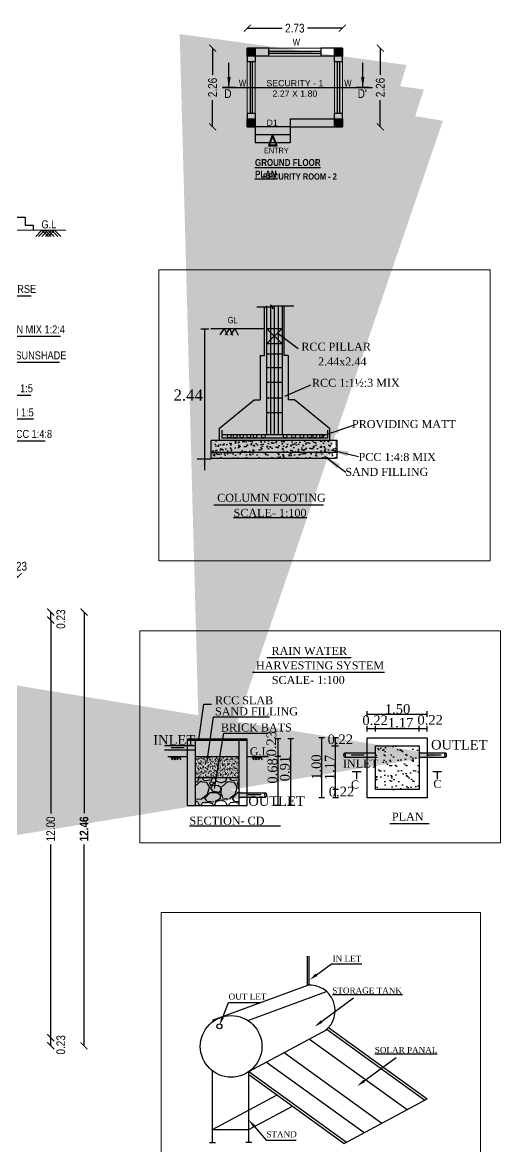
# Model space of a CAD drawing. Header units: metres. Extents: x -488 to 4759, y 38 to 2071.
# Drawn here: x 1214.45 to 1228.18, y 155.38 to 187.67 of the extents above; entities that cross this region are included whole.
import ezdxf
from ezdxf.lldxf.tags import DXFTag

# ---------------------------------------------------------------- set-up
doc = ezdxf.new("R2010")
doc.units = ezdxf.units.M
doc.header["$MEASUREMENT"] = 0
doc.linetypes.add('HIDDEN2', pattern=[0.1875, 0.125, -0.0625])
doc.layers.add('0 @ 1', color=7, linetype='Continuous')
doc.styles.add('1', font='times.ttf', dxfattribs={"height": 6})
doc.styles.add('2', font='swissc.ttf', dxfattribs={"height": 0.23})
doc.styles.add('CODE', font='swissc.ttf', dxfattribs={"height": 0.25})
doc.styles.add('dd', font='romand.shx', dxfattribs={"width": 0.8, "height": 40})
doc.styles.add('Dutch-RO- S.B', font='romantic.ttf')
doc.styles.add('sa1', font='', dxfattribs={"height": 72})
doc.styles.get("Standard").update_dxf_attribs({"font": 'arial.ttf', "height": 0.23})
doc.styles.add('SUBBU3', font='swissl.ttf', dxfattribs={"width": 0.8})
doc.styles.get('sa1').set_extended_font_data('Abadi MT Condensed Light')
tags = doc.linetypes.add('00$1$HIDDEN', pattern=[0.375, 0.25, -0.125]).pattern_tags.tags
tags[6:7] = [DXFTag(74, 4), DXFTag(75, 0), DXFTag(340, '0'), DXFTag(46, 1.0), DXFTag(50, 0.0), DXFTag(44, 0.0), DXFTag(45, 0.0)]
tags[4:5] = [DXFTag(74, 4), DXFTag(75, 0), DXFTag(340, '0'), DXFTag(46, 1.0), DXFTag(50, 0.0), DXFTag(44, 0.0), DXFTag(45, 0.0)]
doc.linetypes.add('ZIGZAG', pattern='A,0.0001,-0.2,[131,ltypeshp.shx,S=0.2,R=0,X=-0.2,Y=0],-0.4,[131,ltypeshp.shx,S=0.2,R=180,X=0.2,Y=0],-0.2', length=0.8001)
doc.dimstyles.new('dd', dxfattribs={"dimtxt": 12, "dimasz": 6, "dimexe": 3, "dimexo": 3, "dimgap": 3, "dimtad": 1, "dimdec": 1, "dimrnd": 1.5, "dimzin": 3, "dimdsep": 46, "dimlunit": 4, "dimtxsty": 'dd', "dimcen": -0.09, "dimse1": 1, "dimse2": 1, "dimadec": 1, "dimazin": 1, "dimtfac": 1, "dimtdec": 1, "dimtofl": 0, "dimtmove": 2, "dimatfit": 3, "dimfxl": 0, "dimfrac": 1, "dimtolj": 1, "dimtzin": 0, "dimarcsym": 0})
doc.dimstyles.new('OUTER', dxfattribs={"dimscale": 0, "dimtxt": 0.3, "dimasz": 0.18, "dimexe": 0.18, "dimexo": 0.0625, "dimgap": 0.09, "dimtad": 0, "dimzin": 0, "dimdsep": 46, "dimtxsty": 'CODE', "dimcen": 0.09, "dimse1": 1, "dimse2": 1, "dimclrd": 8, "dimclrt": 1, "dimadec": 0, "dimazin": 0, "dimtfac": 1, "dimtofl": 0, "dimtmove": 0, "dimatfit": 3, "dimfxl": 0, "dimtolj": 1, "dimtzin": 0, "dimarcsym": 0})
doc.dimstyles.get("Standard").update_dxf_attribs({"dimtxt": 1, "dimasz": 0.18, "dimexe": 0.18, "dimexo": 0.0625, "dimgap": 0.09, "dimtad": 0, "dimtih": 1, "dimtoh": 1, "dimdec": 4, "dimzin": 0, "dimdsep": 46, "dimtxsty": 'Standard', "dimcen": 0.09, "dimadec": 0, "dimazin": 0, "dimtfac": 1, "dimtdec": 4, "dimtofl": 0, "dimtmove": 0, "dimatfit": 3, "dimfxl": 0, "dimtolj": 1, "dimtzin": 0, "dimarcsym": 0})

# ---------------------------------------------------------------- blocks, each defined once
blk = doc.blocks.new('_ArchTick')
at = {"const_width": 0.15}
blk.add_lwpolyline([(-0.5, -0.5), (0.5, 0.5)], dxfattribs=at)
blk = doc.blocks.new('*D469')
at = {"color": 0, "lineweight": -2}
for p, q in [((1220.909, 187.503), (1221.91, 187.503)), ((1223.639, 187.503), (1222.638, 187.503))]:
    blk.add_line(p, q, dxfattribs=at)
at = {"layer": 'Defpoints', "color": 0, "lineweight": -2}
for p in [(1223.639, 187.503), (1220.909, 186.929), (1223.639, 186.929)]:
    blk.add_point(p, dxfattribs=at)
at = {"color": 0, "lineweight": -2, "xscale": 0.2, "yscale": 0.2, "zscale": 0.2, "rotation": 180}
blk.add_blockref('_ArchTick', (1220.909, 187.503), dxfattribs=at)
at = {"color": 0, "lineweight": -2, "xscale": 0.2, "yscale": 0.2, "zscale": 0.2}
blk.add_blockref('_ArchTick', (1223.639, 187.503), dxfattribs=at)
at = {"color": 0, "lineweight": -2, "insert": (1222.274, 187.503), "char_height": 0.25, "attachment_point": 5, "style": 'CODE'}
blk.add_mtext('\\A1;2.73', dxfattribs=at)
blk = doc.blocks.new('*D470')
at = {"color": 0, "lineweight": -2}
for p, q in [((1224.729, 186.929), (1224.729, 186.165)), ((1224.729, 184.669), (1224.729, 185.434))]:
    blk.add_line(p, q, dxfattribs=at)
at = {"layer": 'Defpoints', "color": 0, "lineweight": -2}
for p in [(1223.639, 186.929), (1223.639, 184.669), (1224.729, 184.669)]:
    blk.add_point(p, dxfattribs=at)
at = {"color": 0, "lineweight": -2, "xscale": 0.2, "yscale": 0.2, "zscale": 0.2}
for p, rotation in [((1224.729, 186.929), 90), ((1224.729, 184.669), 270)]:
    blk.add_blockref('_ArchTick', p, dxfattribs=dict(at, rotation=rotation))
at = {"color": 0, "lineweight": -2, "insert": (1224.729, 185.799), "char_height": 0.25, "attachment_point": 5, "rotation": 90, "style": 'CODE'}
blk.add_mtext('\\A1;2.26', dxfattribs=at)
blk = doc.blocks.new('*D471')
at = {"color": 0, "lineweight": -2}
for p, q in [((1219.914, 186.929), (1219.914, 186.165)), ((1219.914, 184.669), (1219.914, 185.434))]:
    blk.add_line(p, q, dxfattribs=at)
at = {"layer": 'Defpoints', "color": 0, "lineweight": -2}
for p in [(1220.909, 186.929), (1219.914, 184.669), (1220.909, 184.669)]:
    blk.add_point(p, dxfattribs=at)
at = {"color": 0, "lineweight": -2, "xscale": 0.2, "yscale": 0.2, "zscale": 0.2}
for p, rotation in [((1219.914, 186.929), 90), ((1219.914, 184.669), 270)]:
    blk.add_blockref('_ArchTick', p, dxfattribs=dict(at, rotation=rotation))
at = {"color": 0, "lineweight": -2, "insert": (1219.914, 185.799), "char_height": 0.25, "attachment_point": 5, "rotation": 90, "style": 'CODE'}
blk.add_mtext('\\A1;2.26', dxfattribs=at)
blk = doc.blocks.new('*D437')
at = {"color": 0, "lineweight": -2}
blk.add_line((1215.266, 170.5), (1215.266, 170.73), dxfattribs=at)
at = {"layer": 'Defpoints', "color": 0, "lineweight": -2}
for p in [(1213.92, 170.73), (1213.927, 170.5), (1215.266, 170.73)]:
    blk.add_point(p, dxfattribs=at)
at = {"color": 0, "lineweight": -2, "xscale": 0.2, "yscale": 0.2, "zscale": 0.2}
for p, rotation in [((1215.266, 170.73), 90), ((1215.266, 170.5), 270)]:
    blk.add_blockref('_ArchTick', p, dxfattribs=dict(at, rotation=rotation))
at = {"color": 0, "lineweight": -2, "insert": (1215.556, 170.527), "char_height": 0.25, "attachment_point": 5, "rotation": 90, "style": 'CODE'}
blk.add_mtext('\\A1;0.23', dxfattribs=at)
blk = doc.blocks.new('*D438')
at = {"color": 0, "lineweight": -2}
blk.add_line((1215.266, 158.27), (1215.266, 158.5), dxfattribs=at)
at = {"layer": 'Defpoints', "color": 0, "lineweight": -2}
for p in [(1213.92, 158.5), (1213.927, 158.27), (1215.266, 158.5)]:
    blk.add_point(p, dxfattribs=at)
at = {"color": 0, "lineweight": -2, "xscale": 0.2, "yscale": 0.2, "zscale": 0.2}
for p, rotation in [((1215.266, 158.5), 90), ((1215.266, 158.27), 270)]:
    blk.add_blockref('_ArchTick', p, dxfattribs=dict(at, rotation=rotation))
at = {"color": 0, "lineweight": -2, "insert": (1215.556, 158.297), "char_height": 0.25, "attachment_point": 5, "rotation": 90, "style": 'CODE'}
blk.add_mtext('\\A1;0.23', dxfattribs=at)
blk = doc.blocks.new('*D439')
at = {"color": 0, "lineweight": -2}
for p, q in [((1216.222, 170.73), (1216.222, 164.949)), ((1216.222, 158.27), (1216.222, 164.05))]:
    blk.add_line(p, q, dxfattribs=at)
at = {"layer": 'Defpoints', "color": 0, "lineweight": -2}
for p in [(1214.331, 170.73), (1216.222, 170.73), (1214.331, 158.27)]:
    blk.add_point(p, dxfattribs=at)
at = {"color": 0, "lineweight": -2, "xscale": 0.2, "yscale": 0.2, "zscale": 0.2}
for p, rotation in [((1216.222, 170.73), 90), ((1216.222, 158.27), 270)]:
    blk.add_blockref('_ArchTick', p, dxfattribs=dict(at, rotation=rotation))
at = {"color": 0, "lineweight": -2, "insert": (1216.222, 164.5), "char_height": 0.25, "attachment_point": 5, "rotation": 90, "style": 'CODE'}
blk.add_mtext('\\A1;{\\fSwis721 Cn BT|b1|i0|c0|p34;12.46}', dxfattribs=at)
blk = doc.blocks.new('*D449')
at = {"color": 0, "lineweight": -2}
blk.add_line((1214.101, 171.75), (1214.331, 171.75), dxfattribs=at)
at = {"layer": 'Defpoints', "color": 0, "lineweight": -2}
for p in [(1214.331, 171.75), (1214.101, 169.885), (1214.331, 169.865)]:
    blk.add_point(p, dxfattribs=at)
at = {"color": 0, "lineweight": -2, "xscale": 0.2, "yscale": 0.2, "zscale": 0.2, "rotation": 180}
blk.add_blockref('_ArchTick', (1214.101, 171.75), dxfattribs=at)
at = {"color": 0, "lineweight": -2, "xscale": 0.2, "yscale": 0.2, "zscale": 0.2}
blk.add_blockref('_ArchTick', (1214.331, 171.75), dxfattribs=at)
at = {"color": 0, "lineweight": -2, "insert": (1214.306, 172.045), "char_height": 0.25, "attachment_point": 5, "style": 'CODE'}
blk.add_mtext('\\A1;0.23', dxfattribs=at)
blk = doc.blocks.new('*D457')
at = {"color": 0, "lineweight": -2}
for p, q in [((1215.266, 170.5), (1215.266, 164.942)), ((1215.266, 158.5), (1215.266, 164.057))]:
    blk.add_line(p, q, dxfattribs=at)
at = {"layer": 'Defpoints', "color": 0, "lineweight": -2}
for p in [(1215.266, 170.5), (1215.266, 158.5), (1215.266, 158.5)]:
    blk.add_point(p, dxfattribs=at)
at = {"color": 0, "lineweight": -2, "xscale": 0.2, "yscale": 0.2, "zscale": 0.2}
for p, rotation in [((1215.266, 170.5), 90), ((1215.266, 158.5), 270)]:
    blk.add_blockref('_ArchTick', p, dxfattribs=dict(at, rotation=rotation))
at = {"color": 0, "lineweight": -2, "insert": (1215.266, 164.5), "char_height": 0.25, "attachment_point": 5, "rotation": 90, "style": 'CODE'}
blk.add_mtext('\\A1;12.00', dxfattribs=at)

msp = doc.modelspace()

# ---------------------------------------------------------------- hatches: boundary and pattern name
at = {"lineweight": -2}
h = msp.add_hatch(color=256, dxfattribs=at)
h.dxf.hatch_style = 1
h.paths.add_polyline_path([(1221.1392, 186.92932), (1220.9092, 186.92932), (1220.9092, 186.69932), (1221.1392, 186.69932)])
h = msp.add_hatch(color=256, dxfattribs=at)
h.dxf.hatch_style = 1
h.paths.add_polyline_path([(1223.6392, 186.92932), (1223.4092, 186.92932), (1223.4092, 186.69932), (1223.6392, 186.69932)])
h = msp.add_hatch(color=256, dxfattribs=at)
h.dxf.hatch_style = 1
h.paths.add_polyline_path([(1221.1392, 184.89932), (1220.9092, 184.89932), (1220.9092, 184.66932), (1221.1392, 184.66932)])
h = msp.add_hatch(color=256, dxfattribs=at)
h.dxf.hatch_style = 1
h.paths.add_polyline_path([(1223.6392, 184.89932), (1223.4092, 184.89932), (1223.4092, 184.66932), (1223.6392, 184.66932)])
at = {"linetype": 'ByBlock'}
h = msp.add_hatch(dxfattribs=at)
h.set_pattern_fill('AR-CONC', color=256, scale=0.001667, style=0)
h.set_pattern_definition([(50, (1133.04173, 153.5702), (0.3036625, -0.026567), [0.0317522, -0.3492746]), (355, (1133.04173, 153.5702), (-0.0587422, 0.3184502), [0.0254018, -0.2794197]), (100.451, (1133.06704, 153.56798), (0.2449214, 0.2918817), [0.0269852, -0.2968376]), (46.1842, (1133.04173, 153.65487), (0.4518303, -0.0700755), [0.0476284, -0.523912]), (96.6356, (1133.0794, 153.64903), (0.3957016, 0.412405), [0.0404779, -0.4452564]), (351.184, (1133.04173, 153.65487), (0.3957022, 0.4124043), [0.0381027, -0.4191295]), (21, (1133.08407, 153.6337), (0.2527093, -0.17045455), [0.0317522, -0.3492746]), (326, (1133.08407, 153.6337), (0.1030106, 0.3070016), [0.0254018, -0.2794197]), (71.4514, (1133.10513, 153.6195), (0.3557192, 0.1365477), [0.0269852, -0.2968376]), (37.5, (1133.04173, 153.5702), (0.00514804, 0.140935), [0, -0.2760328, 0, -0.28365333, 0, -0.2804781]), (7.5, (1133.04173, 153.5702), (0.11137396, 0.1669794), [0, -0.16172473, 0, -0.26968234, 0, -0.1068992]), (327.5, (1132.94732, 153.5702), (0.22600026, -0.00954858), [0, -0.1058408, 0, -0.33022328, 0, -0.4381809]), (317.5, (1132.90499, 153.5702), (0.24689937, 0.04238047), [0, -0.13759303, 0, -0.21930213, 0, -0.31117194])])
h.paths.add_polyline_path([(1223.47289, 175.31298), (1223.47289, 175.65575), (1223.46285, 175.65575), (1219.87563, 175.65575), (1219.87563, 175.31298)])
h = msp.add_hatch(dxfattribs=at)
h.set_pattern_fill('AR-SAND', color=256, scale=0.00463, style=0)
h.set_pattern_definition([(37.5, (1220.60802, 183.8553), (-0.007408, 0.226596), [0, -0.1787533, 0, -0.1999215, 0, -0.1911014]), (7.5, (1220.60802, 183.8553), (0.208127, 0.331887), [0, -0.0964327, 0, -0.1611132, 0, -0.0617405]), (327.5, (1220.46337, 183.8553), (0.366226, 0.0006654), [0, -0.0588004, 0, -0.2116816, 0, -0.276362]), (317.5, (1220.46337, 183.8553), (0.353523, 0.103215), [0, -0.0294002, 0, -0.138769, 0, -0.1587612])])
h.paths.add_polyline_path([(1223.43241, 175.1463), (1223.49334, 175.14837), (1223.49334, 175.31298), (1219.87563, 175.31298), (1219.87563, 175.1463)])
h = msp.add_hatch()
h.set_pattern_fill('AR-SAND', color=256, scale=0.006262, style=0)
h.set_pattern_definition([(37.5, (1193.6107, 150.36655), (-0.0100195, 0.3064733), [0, -0.2417655, 0, -0.2703956, 0, -0.2584664]), (7.5, (1193.6107, 150.36655), (0.281494, 0.44888), [0, -0.1304261, 0, -0.217907, 0, -0.0835045]), (327.5, (1193.41506, 150.36655), (0.4953239, 0.0009), [0, -0.0795281, 0, -0.2863012, 0, -0.3737822]), (317.5, (1193.41506, 150.36655), (0.4781434, 0.1395996), [0, -0.039764, 0, -0.1876864, 0, -0.214726])])
h.paths.add_polyline_path([(1225.8417, 165.63023), (1225.8417, 166.88264), (1224.58929, 166.88264), (1224.58929, 165.63023)])
h = msp.add_hatch()
h.set_pattern_fill('AR-SAND', color=256, scale=0.002087, style=0)
h.set_pattern_definition([(37.5, (1188.44476, 147.195576), (-0.00333983, 0.10215778), [0, -0.0805885, 0, -0.09013187, 0, -0.08615546]), (7.5, (1188.44476, 147.19558), (0.09383134, 0.14962664), [0, -0.04347537, 0, -0.07263568, 0, -0.02783484]), (327.5, (1188.37955, 147.19558), (0.16510797, 0.0003), [0, -0.02650937, 0, -0.09543374, 0, -0.12459405]), (317.5, (1188.37955, 147.19558), (0.1593811, 0.0465332), [0, -0.01325469, 0, -0.06256212, 0, -0.0715753])])
h.paths.add_polyline_path([(1220.67577, 165.97334), (1220.67577, 166.58073), (1219.42336, 166.58073), (1219.42336, 165.97334)])
h = msp.add_hatch()
h.set_pattern_fill('GRAVEL', color=256, scale=0.03131, style=0)
h.set_pattern_definition([(228.0128, (1110.175743, 149.273754), (-6.362254895, -7.15753947), [0.106994, -10.5924253]), (184.9697, (1110.104168, 149.194226), (9.543389671, 0.795275574), [0.183605, -18.1768716]), (132.5104, (1109.921253, 149.17832), (7.952806075, -8.748101593), [0.1294624, -12.8167704]), (267.2737, (1109.611093, 148.9795), (0.795277733, 15.905618604), [0.1671985, -16.5526194]), (292.8337, (1109.60314, 148.81249), (-3.97641722, 9.54337966), [0.1639513, -16.231188]), (357.2737, (1109.666763, 148.661387), (-15.905618604, 0.795277733), [0.1671985, -16.5526194]), (37.6942, (1109.833772, 148.653435), (-10.338661951, -7.952804772), [0.2211113, -21.8899894]), (72.2553, (1110.008734, 148.788632), (5.5669794385, 17.496191169), [0.208752, -20.666446]), (121.4296, (1110.072357, 148.987453), (-6.362251128, 10.338643259), [0.1677646, -16.608696]), (175.2364, (1109.984876, 149.1306), (8.748086176, -0.795273723), [0.191529, -9.384913]), (222.3974, (1109.794008, 149.14651), (-9.5433745207, -8.748081666), [0.2476888, -24.5212117]), (138.8141, (1110.39842, 148.97155), (-5.566964757, 4.771679777), [0.0845393, -8.3694265]), (171.4692, (1110.3348, 149.027217), (10.338639638, -1.59056638), [0.1608353, -15.922719]), (225, (1110.17574, 149.0511), (-1e-16, -0.7952806), [0.1124694, -1.012227]), (203.1986, (1110.12007, 149.14651), (3.97641934, 1.59056935), [0.060567, -5.996107]), (291.8014, (1110.0644, 149.12265), (-0.79528174, 2.3858451), [0.0856543, -4.197081]), (30.9638, (1110.09621, 149.04312), (2.38584104, 1.59056361), [0.139118, -4.498129]), (161.5651, (1110.2155, 149.1147), (1.5905631, -0.79528), [0.100596, -2.4143046]), (16.3895, (1109.60314, 149.12265), (7.952816249, 2.385838596), [0.140924, -13.9514863]), (70.3462, (1109.73834, 149.162415), (-3.18111588, -8.748080676), [0.1182273, -11.7044726]), (293.1986, (1110.21551, 149.27375), (-1.59056935, 3.97641934), [0.121133, -5.935553]), (343.6105, (1110.263224, 149.162415), (-7.952816249, 2.385838596), [0.140924, -13.9514863]), (339.444, (1109.60314, 148.62958), (-3.97641087, 1.59056044), [0.1358976, -6.658977]), (294.7751, (1109.730386, 148.58186), (-3.976396664, 8.748088985), [0.1138667, -11.272829]), (66.8014, (1110.22346, 148.47847), (1.59056935, 3.97641934), [0.121133, -5.935553]), (17.354, (1110.271177, 148.58981), (-10.338655978, -3.181119946), [0.133314, -13.1980357]), (69.444, (1109.83377, 148.47847), (-1.59056044, -3.97641087), [0.067949, -6.7269517]), (101.3099, (1110.17574, 148.47847), (-0.79527726, 3.18111456), [0.0405515, -4.0146045]), (165.9638, (1110.16779, 148.51824), (2.38584523, -0.7952798), [0.1639513, -3.1150757]), (186.009, (1110.008734, 148.558), (7.952800134, 0.795279329), [0.1519385, -15.0418983]), (303.6901, (1110.09621, 148.97155), (-0.79528146, 1.59056084), [0.114697, -2.752731]), (353.1572, (1110.159837, 148.876113), (13.519785755, -1.590569496), [0.200247, -19.8244187]), (60.9454, (1110.35866, 148.852255), (-3.181117345, -5.56695503), [0.081879, -8.1060444]), (90, (1110.3984, 148.9238), (-0.795281, 0.795281), [0.047717, -0.7475643]), (120.2564, (1109.99283, 148.58186), (3.181118002, -5.566965495), [0.1104837, -10.937903]), (48.0128, (1109.93716, 148.677293), (6.362254895, 7.15753947), [0.213988, -10.485438]), (0, (1110.0803, 148.83635), (0.795281, 0.795281), [0.206773, -0.588508]), (325.3048, (1110.28708, 148.83635), (-7.952798082, 5.566968832), [0.125745, -12.4487493]), (254.0546, (1110.39047, 148.76477), (-0.79528321, -3.18113232), [0.1157945, -5.6739555]), (207.646, (1110.358658, 148.653435), (-15.110337229, -7.952816863), [0.1885333, -18.6648424]), (175.4261, (1110.19165, 148.565954), (-10.338657801, 0.7952773385), [0.1994556, -19.7460804]), (175.4261, (1110.19165, 148.565954), (-10.338657801, 0.7952773385), [0.1994556, -19.7460804])])
h.paths.add_polyline_path([(1220.67577, 165.17176), (1220.67577, 165.97334), (1219.42336, 165.97334), (1219.42336, 165.17176)])

# ---------------------------------------------------------------- linework, layer by layer
for p, q in [((1221.5242, 186.69932), (1221.1392, 186.69932)), ((1221.1392, 186.69932), (1221.1392, 186.54932)), ((1221.5242, 186.69932), (1221.5242, 186.92932)), ((1221.5242, 186.84432), (1223.0242, 186.84432)), ((1221.5242, 186.78432), (1223.0242, 186.78432)), ((1223.0242, 186.92932), (1223.0242, 186.69932)), ((1223.4092, 186.69932), (1223.0242, 186.69932)), ((1223.4092, 186.54932), (1223.4092, 186.69932)), ((1220.9092, 186.54932), (1221.1392, 186.54932)), ((1220.9942, 186.54932), (1220.9942, 185.04932)), ((1221.0542, 186.54932), (1221.0542, 185.04932)), ((1223.4092, 186.54932), (1223.6392, 186.54932)), ((1223.4942, 186.54932), (1223.4942, 185.04932)), ((1223.5542, 186.54932), (1223.5542, 185.04932)), ((1221.1392, 185.04932), (1220.9092, 185.04932)), ((1221.1392, 185.04932), (1221.1392, 184.66932)), ((1223.4092, 184.89932), (1223.4092, 185.04932)), ((1223.6392, 185.04932), (1223.4092, 185.04932)), ((1222.14142, 184.89932), (1222.14142, 184.66932)), ((1222.14142, 184.89932), (1223.4092, 184.89932)), ((1219.95155, 173.81019), (1223.09716, 173.81019)), ((1224.35446, 167.71608), (1224.35446, 167.88045)), ((1224.35446, 167.79826), (1226.07653, 167.79826)), ((1226.07653, 167.71608), (1226.07653, 167.88045)), ((1224.35446, 167.30055), (1224.35446, 167.46493)), ((1224.35446, 167.38274), (1226.07653, 167.38274)), ((1224.58929, 167.30055), (1224.58929, 167.46493)), ((1225.8417, 167.30055), (1225.8417, 167.46493)), ((1226.07653, 167.30055), (1226.07653, 167.46493)), ((1219.18853, 165.17176), (1219.18853, 167.09213)), ((1219.18853, 167.09213), (1220.91059, 167.09213)), ((1219.18853, 167.05038), (1220.91059, 167.05038)), ((1219.42336, 165.17176), (1219.42336, 167.05038)), ((1220.67577, 165.17176), (1220.67577, 167.05038)), ((1220.91059, 165.17176), (1220.91059, 167.09213)), ((1221.86788, 167.09213), (1221.70351, 167.09213)), ((1221.78569, 167.09213), (1221.78569, 165.17176)), ((1222.23358, 167.09213), (1222.06921, 167.09213)), ((1222.15139, 167.09213), (1222.15139, 165.17176)), ((1223.12957, 167.11747), (1222.9652, 167.11747)), ((1223.04738, 165.3954), (1223.04738, 167.11747)), ((1223.52845, 167.11747), (1223.36408, 167.11747)), ((1223.44626, 165.3954), (1223.44626, 167.11747)), ((1224.35446, 165.3954), (1224.35446, 167.11747)), ((1224.35446, 167.11747), (1226.07653, 167.11747)), ((1226.07653, 167.11747), (1226.07653, 165.3954)), ((1218.53666, 166.89503), (1219.42336, 166.89503)), ((1218.53666, 166.76978), (1219.42336, 166.76978)), ((1223.32298, 166.88264), (1223.52845, 166.88264)), ((1223.70259, 166.68321), (1224.58929, 166.68321)), ((1224.58929, 165.63023), (1224.58929, 166.88264)), ((1224.58929, 166.88264), (1225.8417, 166.88264)), ((1225.8417, 166.88264), (1225.8417, 165.63023)), ((1225.8417, 166.68321), (1226.60301, 166.68321)), ((1218.63119, 166.58073), (1219.18853, 166.58073)), ((1218.70263, 166.58073), (1218.7605, 166.48048)), ((1218.7871, 166.58073), (1218.72923, 166.48048)), ((1218.7871, 166.58073), (1218.84498, 166.48048)), ((1218.85518, 166.58073), (1218.79731, 166.48048)), ((1218.85518, 166.58073), (1218.91306, 166.48048)), ((1218.93966, 166.58073), (1218.88179, 166.48048)), ((1218.93966, 166.58073), (1218.99754, 166.48048)), ((1219.42336, 166.58073), (1220.67577, 166.58073)), ((1220.91059, 166.58073), (1221.51761, 166.58073)), ((1221.0385, 166.58073), (1221.09638, 166.48048)), ((1221.12298, 166.58073), (1221.06511, 166.48048)), ((1221.12298, 166.58073), (1221.18086, 166.48048)), ((1221.19106, 166.58073), (1221.13318, 166.48048)), ((1221.19106, 166.58073), (1221.24893, 166.48048)), ((1221.27554, 166.58073), (1221.21766, 166.48048)), ((1221.27554, 166.58073), (1221.33341, 166.48048)), ((1221.86788, 166.58073), (1221.70351, 166.58073)), ((1223.70259, 166.55797), (1224.58929, 166.55797)), ((1225.8417, 166.55797), (1226.60301, 166.55797)), ((1219.42336, 165.97334), (1220.67577, 165.97334)), ((1223.92378, 166.1485), (1224.17507, 166.1485)), ((1224.04943, 166.1485), (1224.04943, 165.93024)), ((1226.23486, 166.1485), (1226.48615, 166.1485)), ((1226.3605, 166.1485), (1226.3605, 165.93024)), ((1220.67577, 165.54174), (1221.43707, 165.54174)), ((1220.67577, 165.4165), (1221.43707, 165.4165)), ((1223.12957, 165.3954), (1222.9652, 165.3954)), ((1223.52845, 165.63023), (1223.36408, 165.63023)), ((1223.52845, 165.3954), (1223.36408, 165.3954)), ((1226.07653, 165.3954), (1224.35446, 165.3954)), ((1225.8417, 165.63023), (1224.58929, 165.63023)), ((1219.18853, 165.17176), (1220.91059, 165.17176)), ((1221.86788, 165.17176), (1221.70351, 165.17176)), ((1222.23358, 165.17176), (1222.06921, 165.17176)), ((1222.63743, 160.01414), (1222.63743, 160.84369)), ((1222.67815, 160.84369), (1222.67815, 160.01643)), ((1222.8955, 160.30963), (1223.32293, 160.62619)), ((1223.32293, 160.62619), (1224.2027, 160.62619)), ((1219.91197, 159.00919), (1222.64817, 160.01497)), ((1220.20349, 159.09429), (1220.36983, 159.5173)), ((1220.36983, 159.5173), (1221.29426, 159.5173)), ((1220.9529, 159.00919), (1223.18673, 159.8303)), ((1223.0445, 158.96739), (1223.9618, 159.64634)), ((1223.35771, 159.74529), (1225.36296, 159.74529)), ((1220.9529, 158.97855), (1220.9529, 159.00919)), ((1220.9529, 157.52806), (1223.20601, 158.73717)), ((1223.20601, 158.73717), (1226.01029, 156.71027)), ((1223.23985, 158.79298), (1226.07403, 156.74448)), ((1222.6961, 158.46353), (1225.50039, 156.43664)), ((1221.97271, 158.07533), (1224.777, 156.04844)), ((1224.26537, 157.25951), (1225.18267, 157.93846)), ((1224.57588, 158.04085), (1226.35744, 158.04085)), ((1221.46281, 157.8017), (1224.26709, 155.7748)), ((1219.91197, 155.49453), (1219.91197, 157.54683)), ((1220.9529, 155.50116), (1220.9529, 157.52806)), ((1220.9529, 157.52806), (1223.75719, 155.50116)), ((1220.9529, 157.44779), (1223.69345, 155.46696)), ((1219.91197, 155.86584), (1221.76545, 156.86049)), ((1223.69345, 155.46696), (1226.07403, 156.74448)), ((1220.9529, 155.86584), (1222.20899, 156.53991)), ((1219.91197, 155.86584), (1220.9529, 155.86584)), ((1221.1099, 155.95847), (1221.45357, 155.56241)), ((1219.82527, 155.49453), (1220.00017, 155.49453)), ((1220.86621, 155.50116), (1221.04111, 155.50116)), ((1221.45357, 155.56241), (1222.3094, 155.56241))]:
    msp.add_line(p, q)
at = {"lineweight": 13}
for p, q in [((1221.5242, 186.92932), (1223.0242, 186.92932)), ((1221.5242, 186.69932), (1223.0242, 186.69932)), ((1220.9092, 186.54932), (1220.9092, 185.04932)), ((1221.1392, 186.54932), (1221.1392, 185.04932)), ((1223.4092, 186.54932), (1223.4092, 185.04932)), ((1223.6392, 186.54932), (1223.6392, 185.04932))]:
    msp.add_line(p, q, dxfattribs=at)
at = {"lineweight": 30}
for p, q in [((1220.5692, 185.79932), (1220.19606, 185.79932)), ((1224.41244, 185.79932), (1224.0393, 185.79932))]:
    msp.add_line(p, q, dxfattribs=at)
at = {"linetype": '00$1$HIDDEN', "lineweight": -2, "ltscale": 1.5}
msp.add_line((1220.20047, 185.79932), (1224.50118, 185.79932), dxfattribs=at)
at = {"lineweight": -2}
for p, q in [((1222.14142, 184.66932), (1221.1392, 184.66932)), ((1221.1392, 184.66932), (1221.1392, 184.20932)), ((1222.14142, 184.43932), (1221.1392, 184.43932)), ((1222.14142, 184.66932), (1222.14142, 184.20932)), ((1222.14142, 184.20932), (1221.1392, 184.20932)), ((1214.3038, 182.07139), (1214.5338, 182.07139)), ((1214.5338, 182.07139), (1214.5338, 181.84139)), ((1214.5338, 181.84139), (1214.7638, 181.84139)), ((1214.7638, 181.84139), (1214.7638, 181.70139))]:
    msp.add_line(p, q, dxfattribs=at)
at = {"lineweight": 9}
msp.add_line((1197.63728, 181.70139), (1215.69716, 181.70139), dxfattribs=at)
at = {"lineweight": 30, "ltscale": 0.8}
for p, q in [((1215.01478, 181.70139, 0.16795), (1214.83571, 181.52155, 0.16795)), ((1215.0981, 181.70139, 0.16795), (1214.91902, 181.52155, 0.16795)), ((1215.18488, 181.70139, 0.16795), (1215.00581, 181.52155, 0.16795)), ((1215.01131, 181.70139, 0.16795), (1215.19039, 181.52155, 0.16795)), ((1215.0981, 181.70139, 0.16795), (1215.27717, 181.52155, 0.16795)), ((1215.29502, 181.70139, 0.16795), (1215.11594, 181.52155, 0.16795)), ((1215.18141, 181.70139, 0.16795), (1215.36049, 181.52155, 0.16795)), ((1215.37833, 181.70139, 0.16795), (1215.19926, 181.52155, 0.16795)), ((1215.29155, 181.70139, 0.16795), (1215.47062, 181.52155, 0.16795)), ((1215.37833, 181.70139, 0.16795), (1215.55741, 181.52155, 0.16795))]:
    msp.add_line(p, q, dxfattribs=at)
at = {"linetype": 'ByBlock'}
for p, q in [((1221.58729, 179.55607), (1221.64032, 179.43731)), ((1221.58729, 179.49539), (1221.58729, 179.55607)), ((1221.17955, 179.49539), (1221.58729, 179.49539)), ((1221.40296, 178.10104), (1221.40296, 179.49539)), ((1221.46225, 179.52753), (1221.46225, 175.83545)), ((1221.57337, 179.52753), (1221.57337, 175.83545)), ((1221.64032, 179.52753), (1222.24537, 179.52753)), ((1221.64032, 179.43731), (1221.64032, 179.52753)), ((1221.68449, 179.52753), (1221.68449, 175.83545)), ((1221.79561, 179.52753), (1221.79561, 175.83545)), ((1221.90672, 179.52753), (1221.90672, 175.83545)), ((1221.96601, 178.10104), (1221.96601, 179.52753)), ((1219.80204, 178.85291), (1219.57421, 178.85291)), ((1219.68813, 174.80954), (1219.68813, 178.85291)), ((1219.86549, 178.87854), (1221.38325, 178.87854)), ((1220.24755, 178.87854), (1220.12572, 178.69706)), ((1220.24755, 178.87854), (1220.33892, 178.68692)), ((1220.39523, 178.87854), (1220.2734, 178.69706)), ((1220.39523, 178.87854), (1220.48661, 178.68692)), ((1220.55215, 178.87854), (1220.43031, 178.69706)), ((1220.55215, 178.87854), (1220.64352, 178.68692)), ((1221.46225, 178.87854), (1221.90672, 178.43439)), ((1221.46225, 178.43439), (1221.90672, 178.87854)), ((1221.90672, 178.43439), (1221.46225, 178.43439)), ((1221.28334, 178.10104), (1221.28334, 176.82448)), ((1221.28334, 178.10104), (1221.40296, 178.10104)), ((1221.46225, 178.15238), (1221.90672, 178.15238)), ((1222.08564, 178.10104), (1221.96601, 178.10104)), ((1222.08564, 178.10104), (1222.08564, 176.82448)), ((1221.46225, 177.7587), (1221.90672, 177.7587)), ((1221.46225, 177.33668), (1221.90672, 177.33668)), ((1220.09787, 176.00517), (1221.10265, 176.82448)), ((1221.10265, 176.82448), (1221.28334, 176.82448)), ((1221.46225, 176.88787), (1221.90672, 176.88787)), ((1222.26632, 176.82448), (1222.08564, 176.82448)), ((1223.2711, 176.00517), (1222.26632, 176.82448)), ((1221.47027, 176.46369), (1221.89871, 176.46369)), ((1220.09787, 176.00517), (1220.09787, 175.65575)), ((1223.2711, 176.00517), (1223.2711, 175.65575)), ((1220.17716, 175.95418), (1220.17716, 175.73146)), ((1220.17716, 175.73146), (1223.21709, 175.73146)), ((1220.20782, 175.83545), (1223.15351, 175.83545)), ((1223.21709, 175.95418), (1223.21709, 175.73146)), ((1223.49334, 175.65575), (1219.87563, 175.65575)), ((1219.87563, 175.1463), (1219.87563, 175.65575)), ((1223.49334, 175.14837), (1223.49334, 175.65575)), ((1219.86871, 175.12068), (1219.47175, 175.12068)), ((1223.49334, 175.31298), (1219.87563, 175.31298)), ((1219.87563, 175.1463), (1223.43241, 175.1463)), ((1223.49334, 175.14837), (1223.43241, 175.1463))]:
    msp.add_line(p, q, dxfattribs=at)
at = {"ltscale": 0.5}
for p, q in [((1220.51618, 173.44562), (1222.62363, 173.44562)), ((1221.46963, 169.4279), (1223.89156, 169.4279)), ((1221.06171, 169.00035), (1224.85123, 169.00035)), ((1219.24893, 164.58848), (1221.85929, 164.58848)), ((1225.00406, 164.65452), (1226.13453, 164.65452))]:
    msp.add_line(p, q, dxfattribs=at)
for points in [[(1221.5242, 186.92932), (1220.9092, 186.92932), (1220.9092, 186.54932)], [(1223.6392, 186.54932), (1223.6392, 186.92932), (1223.0242, 186.92932)], [(1220.9092, 185.04932), (1220.9092, 184.66932), (1221.1392, 184.66932)], [(1222.14142, 184.66932), (1223.6392, 184.66932), (1223.6392, 185.04932)]]:
    msp.add_lwpolyline(points)
at = {"lineweight": -2}
for points in [[(1220.9092, 186.92932), (1221.1392, 186.92932), (1221.1392, 186.69932), (1220.9092, 186.69932), (1220.9092, 186.92932)], [(1223.4092, 186.92932), (1223.6392, 186.92932), (1223.6392, 186.69932), (1223.4092, 186.69932), (1223.4092, 186.92932)], [(1220.9092, 184.89932), (1221.1392, 184.89932), (1221.1392, 184.66932), (1220.9092, 184.66932), (1220.9092, 184.89932)], [(1223.4092, 184.89932), (1223.6392, 184.89932), (1223.6392, 184.66932), (1223.4092, 184.66932), (1223.4092, 184.89932)]]:
    msp.add_lwpolyline(points, close=True, dxfattribs=at)
at = {"lineweight": 30}
for points in [[(1221.63804, 184.46157), (1221.63804, 184.46157), (1221.51467, 184.12506), (1221.76695, 184.12506)], [(1221.63589, 184.4016), (1221.54854, 184.14906), (1221.73498, 184.14906)]]:
    msp.add_lwpolyline(points, close=True, dxfattribs=at)
at = {"linetype": 'ZIGZAG', "lineweight": 18, "ltscale": 0.4}
for points in [[(1218.37429, 180.55992), (1227.88635, 180.55992), (1227.88635, 172.2036), (1218.37429, 172.2036)], [(1217.8258, 164.10454), (1228.18022, 164.10454), (1228.18022, 170.18989), (1217.8258, 170.18989)], [(1227.61017, 153.45965), (1218.44117, 153.45965), (1218.44117, 162.09592), (1227.61017, 162.09592)]]:
    msp.add_lwpolyline(points, close=True, dxfattribs=at)
at = {"linetype": 'ByBlock'}
msp.add_lwpolyline([(1221.46225, 178.87854), (1221.90672, 178.87854)], dxfattribs=at)
for centre in [(1220.39183, 175.78346), (1220.56226, 175.78346), (1220.74738, 175.78346), (1220.95373, 175.78346), (1221.13004, 175.78346), (1221.3728, 175.78346), (1221.99618, 175.78346), (1222.23893, 175.78346), (1222.48169, 175.78346), (1222.6943, 175.78346), (1222.84405, 175.78346), (1223.04197, 175.78346)]:
    msp.add_circle(centre, 0.05199, dxfattribs=at)
for centre, radius in [((1220.44581, 158.25297), 0.88522), ((1220.10836, 158.82901), 0.07113)]:
    msp.add_circle(centre, radius)
msp.add_arc((1222.69891, 159.2853), 0.73143, 307.051931, 94.821384)
for centre in [(1223.70259, 166.62059), (1226.60301, 166.62059), (1221.43707, 165.47912)]:
    msp.add_ellipse(centre, major_axis=(0, -0.06262), ratio=0.33900766)
for points in [[(1222.92009, 160.27644), (1222.69634, 160.16212), (1222.87092, 160.34282)], [(1220.24193, 159.07917), (1220.11279, 158.86364), (1220.16505, 159.1094)], [(1223.06907, 158.93419), (1222.84528, 158.81994), (1223.01992, 159.00059)], [(1224.28994, 157.22631), (1224.06616, 157.11206), (1224.24079, 157.29271)], [(1221.0787, 155.9314), (1220.94747, 156.14566), (1221.1411, 155.98554)]]:
    msp.add_solid(points)

# ---------------------------------------------------------------- texts
at = {"lineweight": -2, "style": '2'}
for s, height, p in [('ENTRY', 0.16, (1221.38793, 183.90786)), ('WEATHERING COURSE', 0.23, (1211.86022, 179.89737)), ('R.C.C ROOF SLAB IN MIX 1:2:4', 0.23, (1211.83631, 178.73497)), ('R.C.C LINTEL CUM SUNSHADE', 0.23, (1211.82201, 177.98938)), ('PLASTERING IN CM 1:5', 0.23, (1211.8261, 177.04458)), ('BRICK WORK IN CM 1:5', 0.23, (1211.82001, 176.35125)), ('FLOOR FINISH IN RCC 1:4:8', 0.23, (1211.82001, 175.73174))]:
    msp.add_text(s, height=height, dxfattribs=at).set_placement(p)
at = {"linetype": 'ByBlock', "width": 0.8}
msp.add_text('GL', height=0.185198, dxfattribs=at).set_placement((1220.34538, 179.02516))
for s, height, style, p in [('RCC PILLAR', 0.23, '1', (1222.46163, 178.23938)), ('2.44x2.44', 0.23, '1', (1222.94114, 177.81411)), ('RCC 1:1½:3 MIX ', 0.23, '1', (1222.7679, 177.2016)), ('2.44', 0.319405, '1', (1218.79151, 176.80375)), ('PROVIDING MATT ', 0.23, '1', (1223.91561, 176.01605)), ('PCC 1:4:8 MIX  ', 0.23, '1', (1224.10494, 175.07092)), ('SAND FILLING', 0.23, '1', (1223.72393, 174.64243)), ('COLUMN FOOTING', 0.23, '1', (1220.04491, 173.89815)), ('SCALE- 1:100', 0.23, '1', (1220.51618, 173.46423)), ('RAIN WATER  ', 0.23, '1', (1221.60463, 169.50091)), ('HARVESTING SYSTEM', 0.23, '1', (1221.15907, 169.08423)), ('SCALE- 1:100', 0.23, '1', (1221.61342, 168.66473)), ('RCC SLAB', 0.23, '1', (1219.98232, 168.0809)), ('SAND FILLING', 0.23, '1', (1219.98232, 167.76173)), ('1.50', 0.27599, '1', (1224.85998, 167.80911)), ('0.22', 0.27599, '1', (1224.21573, 167.48519)), ('1.17', 0.27599, '1', (1224.94737, 167.41448)), ('0.22', 0.27599, '1', (1225.7959, 167.49604)), ('BRICK BATS', 0.23, '1', (1220.15165, 167.29867)), ('INLET', 0.27599, '1', (1218.20947, 166.91996)), ('0.22', 0.27599, '1', (1223.21625, 166.93704)), ('OUTLET', 0.27599, '1', (1226.18577, 166.7811)), ('G.L', 0.229991, '1', (1220.98098, 166.61066)), ('INLET', 0.229991, '1', (1223.65656, 166.2627)), ('0.22', 0.27599, '1', (1223.25119, 165.43609)), ('C', 0.22999, '1', (1223.88746, 165.66228)), ('C', 0.22999, '1', (1226.25256, 165.67724)), ('OUTLET', 0.27599, '1', (1220.93908, 165.16355)), ('SECTION- CD', 0.23, '1', (1219.24893, 164.6213)), ('PLAN', 0.23, '1', (1225.06144, 164.73789)), ('IN LET', 0.17349, 'Dutch-RO- S.B', (1223.35902, 160.68733)), ('STORAGE TANK', 0.1734896, 'Dutch-RO- S.B', (1223.34978, 159.7703)), ('OUT LET', 0.17349, 'Dutch-RO- S.B', (1220.37325, 159.59753)), ('SOLAR PANAL', 0.1734896, 'Dutch-RO- S.B', (1224.57065, 158.06242)), ('STAND', 0.17349, 'Dutch-RO- S.B', (1221.45699, 155.64265))]:
    msp.add_text(s, height=height, dxfattribs=dict(style=style)).set_placement(p)
at = {"style": '1'}
for s, p in [('0.23', (1221.7381, 166.58409)), ('1.00', (1223.03016, 165.9131)), ('0.68', (1221.76879, 165.80278)), ('0.91', (1222.12313, 165.86999)), ('1.17', (1223.40998, 165.90053))]:
    msp.add_text(s, height=0.27599, rotation=90, dxfattribs=at).set_placement(p)
at = {"char_height": 0.2, "width": 0.2619959, "attachment_point": 1, "style": 'SUBBU3'}
for insert in [(1222.2141, 187.20427), (1220.66736, 186.02484), (1223.69239, 186.02484)]:
    msp.add_mtext('W', dxfattribs=dict(at, insert=insert))
at = {"linetype": 'HIDDEN2', "lineweight": 9, "ltscale": 10, "char_height": 0.18, "attachment_point": 2, "style": 'sa1'}
for s, insert, width in [('{\\fArial|b0|i0|c0|p34;\\C256;SECURITY - 1 \\P2.27 X 1.80}', (1222.27683, 186.01266), 1.6186959), ('{\\fArial|b0|i0|c0|p34;\\C252;D1}', (1221.62356, 184.87768), 0.2770797)]:
    msp.add_mtext(s, dxfattribs=dict(at, insert=insert, width=width))
at = {"lineweight": 30, "char_height": 0.25, "attachment_point": 3, "style": '2'}
for s, insert in [('D', (1220.45669, 185.74995)), ("D'", (1224.34077, 185.74995))]:
    msp.add_mtext_dynamic_manual_height_columns(s, width=0.2088831, gutter_width=1.15, heights=[0], dxfattribs=dict(at, insert=insert))
at = {"lineweight": 30, "attachment_point": 1, "style": '2'}
for s, insert, char_height, width in [('{\\fSwis721 Cn BT|b1|i0|c0|p34;\\LGROUND FLOOR PLAN}', (1221.13069, 183.7442), 0.2, 2.3621299), ('{\\fSwis721 Cn BT|b1|i0|c0|p34;SECURITY ROOM - 2}', (1221.35906, 183.33141), 0.18, 2.0703034)]:
    msp.add_mtext(s, dxfattribs=dict(at, insert=insert, char_height=char_height, width=width))
at = {"lineweight": -2, "insert": (1214.99993, 181.98364, 0.16795), "char_height": 0.23, "width": 0.3980792, "attachment_point": 1, "style": '2'}
msp.add_mtext('G.L', dxfattribs=at)

# ---------------------------------------------------------------- dimensions: what is measured, and where the dimension line sits
at = {"layer": '0 @ 1', "lineweight": -2}
dim = msp.add_linear_dim(base=(1223.6392, 187.50306), p1=(1220.9092, 186.92932), p2=(1223.6392, 186.92932), dimstyle='OUTER', override={"dimscale": 1, "dimtxt": 0.25, "dimasz": 0.2, "dimblk": 'ArchTick', "dimclrd": 0, "dimclrt": 0, "dimtix": 0, "dimtofl": 0, "dimtmove": 0, "dimatfit": 3, "dimfxl": 0.18}, dxfattribs=at)
dim.commit()
dim.dimension.update_dxf_attribs({"geometry": '*D469', "text_midpoint": (1222.2742, 187.50306)})
for base, p1, p2, override, picture, middle in [((1219.91448, 184.66932), (1220.9092, 186.92932), (1220.9092, 184.66932), {"dimscale": 1, "dimtxt": 0.25, "dimasz": 0.2, "dimblk": 'ArchTick', "dimclrd": 0, "dimclrt": 0, "dimtix": 0, "dimtofl": 0, "dimtmove": 0, "dimatfit": 3, "dimfxl": 0.18}, '*D471', (1219.91448, 185.79932)), ((1224.72885, 184.66932), (1223.6392, 186.92932), (1223.6392, 184.66932), {"dimscale": 1, "dimtxt": 0.25, "dimasz": 0.2, "dimblk": 'ArchTick', "dimclrd": 0, "dimclrt": 0, "dimtix": 0, "dimtofl": 0, "dimtmove": 0, "dimatfit": 3, "dimfxl": 0.18}, '*D470', (1224.72885, 185.79932)), ((1215.26617, 158.49985), (1215.26617, 170.49985), (1215.26617, 158.49985), {"dimscale": 1, "dimtxt": 0.25, "dimasz": 0.2, "dimblk": 'ArchTick', "dimclrd": 0, "dimclrt": 0, "dimtix": 0, "dimtofl": 0, "dimtmove": 0, "dimatfit": 3, "dimfxl": 10}, '*D457', (1215.26617, 164.49985))]:
    dim = msp.add_linear_dim(base=base, p1=p1, p2=p2, angle=90, dimstyle='OUTER', override=override, dxfattribs=at)
    dim.commit()
    dim.dimension.update_dxf_attribs({"geometry": picture, "text_midpoint": middle})
for base, p1, p2, angle, override, picture, middle in [((1214.33122, 171.74971), (1214.10122, 169.88517), (1214.33122, 169.86485), 180, {"dimscale": 1, "dimtxt": 0.25, "dimasz": 0.2, "dimblk": 'ArchTick', "dimclrd": 0, "dimclrt": 0, "dimtix": 0, "dimtofl": 0, "dimtmove": 1, "dimatfit": 3, "dimfxl": 10}, '*D449', (1214.30581, 172.04464)), ((1215.26617, 170.72985), (1213.92657, 170.49985), (1213.92015, 170.72985), 270, {"dimscale": 1, "dimtxt": 0.25, "dimasz": 0.2, "dimblk": 'ArchTick', "dimclrd": 0, "dimclrt": 0, "dimtix": 0, "dimtofl": 0, "dimtmove": 1, "dimatfit": 3, "dimfxl": 25.4}, '*D437', (1215.55576, 170.52663)), ((1215.26617, 158.49985), (1213.92657, 158.26985), (1213.92015, 158.49985), 270, {"dimscale": 1, "dimtxt": 0.25, "dimasz": 0.2, "dimblk": 'ArchTick', "dimclrd": 0, "dimclrt": 0, "dimtix": 0, "dimtofl": 0, "dimtmove": 1, "dimatfit": 3, "dimfxl": 25.4}, '*D438', (1215.55576, 158.29663))]:
    dim = msp.add_linear_dim(base=base, p1=p1, p2=p2, angle=angle, dimstyle='OUTER', override=override, dxfattribs=at)
    dim.commit()
    dim.dimension.update_dxf_attribs({"geometry": picture, "text_midpoint": middle, "dimtype": 128})
dim = msp.add_linear_dim(base=(1216.2224, 170.72994), p1=(1214.33122, 158.26985), p2=(1214.33122, 170.72994), angle=270, text='{\\fSwis721 Cn BT|b1|i0|c0|p34;<>}', dimstyle='OUTER', override={"dimscale": 1, "dimtxt": 0.25, "dimasz": 0.2, "dimblk": 'ArchTick', "dimclrd": 0, "dimclrt": 0, "dimtix": 0, "dimtofl": 0, "dimtmove": 0, "dimatfit": 3, "dimfxl": 25.4}, dxfattribs=at)
dim.commit()
dim.dimension.update_dxf_attribs({"geometry": '*D439', "text_midpoint": (1216.2224, 164.49989)})

# ---------------------------------------------------------------- leaders
for points in [[(1219.5208, 167.07302), (1219.65931, 168.08732), (1219.88094, 168.08732)], [(1219.75309, 166.44898), (1219.94382, 167.71808), (1221.5505, 167.71808)], [(1219.97075, 165.6628), (1220.23693, 167.24821), (1221.46811, 167.24821)], [(1219.09869, 166.83031), (1218.72176, 166.83031)], [(1224.26462, 166.61849), (1223.88769, 166.61849)], [(1226.47564, 166.61849), (1226.0987, 166.61849)], [(1221.3097, 165.47702), (1220.93277, 165.47702)]]:
    msp.add_leader(points, dimstyle='Standard', override={"dimtxt": 23, "dimasz": 20, "dimdec": 2, "dimse1": 1, "dimse2": 1, "dimclrd": 256, "dimtdec": 2, "dimtix": 1, "dimtmove": 2, "dimfrac": 2})
at = {"lineweight": 30}
for points in [[(1210.02264, 178.47953), (1211.79895, 179.81924), (1214.70137, 179.81924)], [(1210.96351, 178.17526), (1211.78318, 178.65912), (1215.54415, 178.65912)], [(1210.95079, 176.87885), (1211.78318, 177.90903), (1215.52162, 177.90903)], [(1210.95008, 176.18753), (1211.78318, 176.9563), (1214.69576, 176.9563)], [(1210.93617, 175.53586), (1211.78318, 176.2787), (1214.76902, 176.2787)], [(1210.42857, 174.58753), (1211.78318, 175.65259), (1215.1079, 175.65259)]]:
    msp.add_leader(points, dimstyle='dd', override={"dimasz": 0.25, "dimtad": 0, "dimclrd": 256}, dxfattribs=at)
at = {"linetype": 'ByBlock', "lineweight": 18}
msp.add_leader([(1221.79561, 178.73296), (1222.37055, 178.298)], dimstyle='Standard', override={"dimtxt": 0.5, "dimasz": 0.5, "dimgap": 0.09, "dimtad": 0, "dimtih": 0, "dimtoh": 0, "dimdec": 2, "dimse1": 1, "dimse2": 1, "dimclrd": 256, "dimclrt": 256, "dimtdec": 2, "dimfxl": 0.18, "dimfxlon": 1}, dxfattribs=at)
at = {"lineweight": 20}
for points in [[(1221.98568, 176.93685), (1222.73007, 177.25877)], [(1223.04197, 175.78346), (1224.01349, 176.12129)], [(1223.31186, 175.38879), (1224.10113, 175.20099)], [(1223.13032, 175.2129), (1223.73735, 174.75146)]]:
    msp.add_leader(points, dimstyle='Standard', override={"dimtxt": 0.5, "dimasz": 0.5, "dimgap": 0.09, "dimtad": 0, "dimtih": 0, "dimtoh": 0, "dimdec": 2, "dimse1": 1, "dimse2": 1, "dimclrd": 256, "dimclrt": 256, "dimtdec": 2, "dimfxl": 0.18, "dimfxlon": 1}, dxfattribs=at)
at = {"layer": '0 @ 1', "lineweight": 30}
for points in [[(1220.38263, 185.79932), (1220.38263, 186.50888)], [(1224.22587, 185.79932), (1224.22587, 186.50888)]]:
    msp.add_leader(points, dimstyle='OUTER', override={"dimscale": 1, "dimasz": 0.3, "dimgap": 0.09, "dimtad": 0, "dimclrd": 256, "dimclrt": 0, "dimfxl": 6}, dxfattribs=at)

doc.saveas('drawing.dxf')
